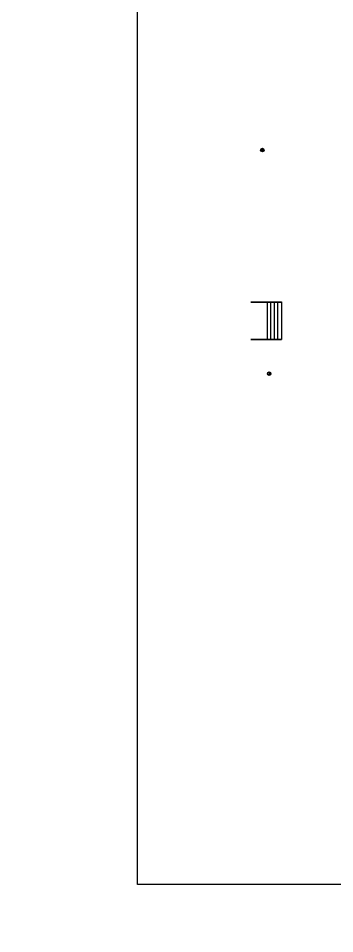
# Model space of a CAD drawing. Header units: millimetres. Extents: x 285006 to 3037698, y -2820855 to 192241.
# Drawn here: x 806906 to 833963, y -527646 to -449241 of the extents above; entities that cross this region are included whole.
import ezdxf
from ezdxf.xclip import XClip

# ---------------------------------------------------------------- set-up
doc = ezdxf.new("R2010")
doc.units = ezdxf.units.MM
doc.header["$XCLIPFRAME"] = 2
for name, color, linetype in [('1#C-6F$0$文字图层', 7, 'Continuous'), ('1#C-6F$0$汇水面积', 3, 'Continuous'), ('___', 4, 'Continuous'), ('BS-STAIR', 30, 'Continuous')]:
    doc.layers.add(name, color=color, linetype=linetype)
doc.layers.add('EXWALL-1B-6F$0$A-FLOR-UNDR', color=11, linetype='Continuous', lineweight=18)
doc.layers.add('EXWALL-1B-6F$0$A-WALL-GLAZ', color=142, linetype='Continuous', lineweight=18)

# ---------------------------------------------------------------- blocks, each defined once
blk = doc.blocks.new('1#C-6F$0$DSADSAD')
at = {"layer": '1#C-6F$0$文字图层', "color": 6}
for p, q in [((7943089, -1493991), (7943089, -1494579)), ((7943165, -1493981), (7943165, -1494588)), ((7943241, -1493991), (7943241, -1494579))]:
    blk.add_line(p, q, dxfattribs=at)
blk.add_circle((7943165, -1494285), 304, dxfattribs=at)
blk = doc.blocks.new('EXWALL-1B-6F')
at = {"layer": 'EXWALL-1B-6F$0$A-FLOR-UNDR'}
blk.add_lwpolyline([(98333335, 18769022), (98333335, 18769272), (98374885, 18769272), (98374885, 18768822)], dxfattribs=at)
at = {"layer": 'EXWALL-1B-6F$0$A-WALL-GLAZ', "lineweight": -3}
blk.add_line((98333635, 18768822), (98374885, 18768822), dxfattribs=at)
blk = doc.blocks.new('DFGDFSHTHTR')
at = {"layer": 'Defpoints'}
for points in [[(507206, 46210), (507406, 46210), (507406, 66210), (507206, 66210), (507206, 66910), (507906, 66910), (507906, 66810), (516106, 66810), (516106, 66910), (528606, 66910), (528606, 66810), (532406, 66810), (532406, 66910), (544306, 66910)], [(534356, 45610), (526056, 45610), (526056, 45510), (525356, 45510), (525356, 45610), (517056, 45610), (517056, 45510), (516356, 45510), (516356, 45610), (507906, 45610), (507906, 45510), (507206, 45510), (507206, 46210)]]:
    blk.add_lwpolyline(points, dxfattribs=at)
blk.add_blockref('EXWALL-1B-6F', (-97826429, -18701712))

msp = doc.modelspace()

# ---------------------------------------------------------------- linework, layer by layer
at = {"layer": '___'}
msp.add_lwpolyline([(817101.9, -437066.5), (893151.7, -437066.5), (893151.7, -523432.9), (817101.9, -523432.9)], close=True, dxfattribs=at)
at = {"layer": 'BS-STAIR'}
for p, q in [((828205.6, -476713.9, 0), (828205.5, -473562.9, 0)), ((828505.6, -476713.9, 0), (828505.5, -473563, 0)), ((828805.6, -476713.9, 0), (828805.5, -473563, 0)), ((829105.6, -476713.9, 0), (829105.5, -473563, 0)), ((826805.6, -476713.8, 0), (829405.6, -476713.9, 0)), ((826805.6, -476763.8, 0), (829405.6, -476763.9, 0))]:
    msp.add_line(p, q, dxfattribs=at)
at = {"layer": 'BS-STAIR', "elevation": 0}
for points in [[(826805.7, -473512.9), (829405.5, -473513), (829405.6, -476763.9)], [(826805.7, -473562.9), (829405.5, -473563)]]:
    msp.add_lwpolyline(points, dxfattribs=at)
msp.add_lwpolyline([(827624.7, -475138.4, 0, 0, 0), (828955.6, -475138.4, 120, 0, 0), (829405.6, -475138.4, 0, 0, 0)], format="xyseb", dxfattribs=at)

# ---------------------------------------------------------------- block references
at = {"layer": '1#C-6F$0$汇水面积', "xscale": 0.4999999999999999, "yscale": 0.4999999999999999, "zscale": 0.4999999999999999, "rotation": 359.999308721688}
for p in [(-3143793.5, 286668.9, 0), (-3143215.9, 267507.5, 0)]:
    msp.add_blockref('1#C-6F$0$DSADSAD', p, dxfattribs=at)
at = {"layer": '___'}
ref = msp.add_blockref('DFGDFSHTHTR', (300000, -573156.1), dxfattribs=at)
XClip(ref).set_block_clipping_path([(545156.0811596321, 65754.0302144536), (562505.6606944352, 71079.9308441922)])

doc.saveas('drawing.dxf')
